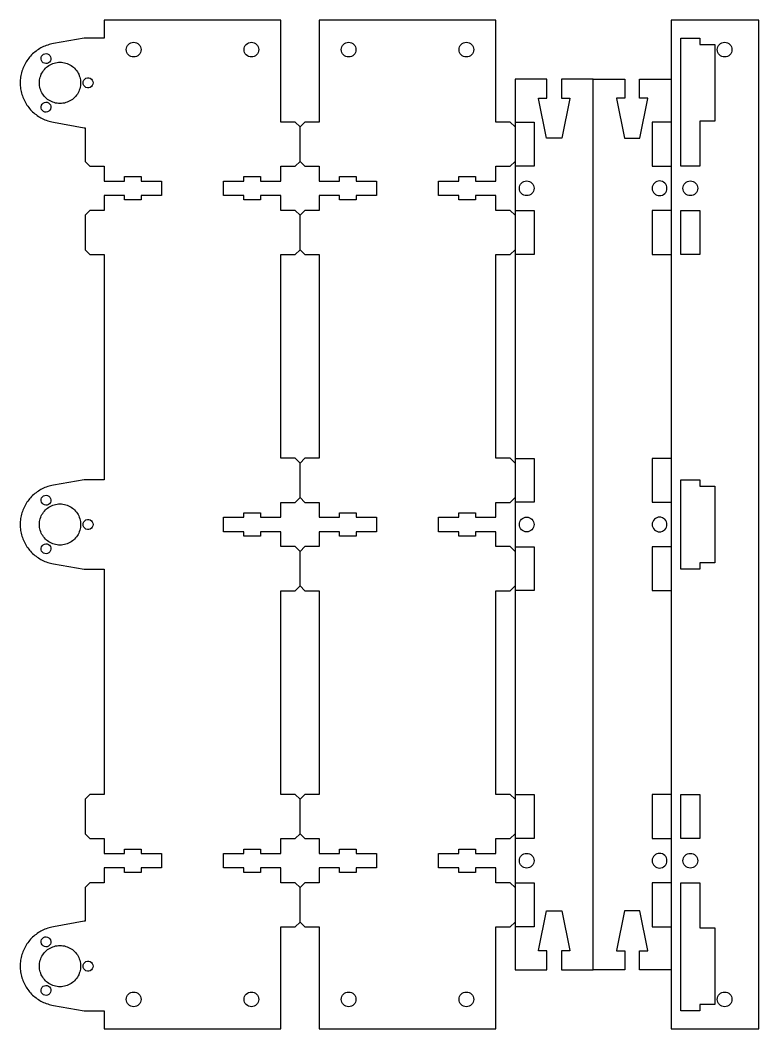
# Model space of a CAD drawing. Extents: x -132 to 423, y -184 to 159.
# Drawn here: x -131.7 to 119.1, y -184.1 to 158.5 of the extents above; entities that cross this region are included whole.
import ezdxf

# ---------------------------------------------------------------- set-up
doc = ezdxf.new("R2010")
doc.units = 0
doc.layers.get('0').update_dxf_attribs({"linetype": 'CONTINUOUS'})

msp = doc.modelspace()

# ---------------------------------------------------------------- linework, layer by layer
at = {"color": 7}
for points in [[(-43.148134, -149.464414), (-38.273135, -149.464414), (-36.648133, -147.839407), (-36.648133, -136.089423), (-38.273135, -134.464416), (-43.148134, -134.464416), (-43.148134, -129.414416), (-50.048133, -129.414416), (-50.048133, -130.914399), (-55.748134, -130.914399), (-55.748134, -129.414416), (-62.648134, -129.414416), (-62.648134, -124.514418), (-55.748134, -124.514418), (-55.748134, -123.014406), (-50.048133, -123.014406), (-50.048133, -124.514418), (-43.148134, -124.514418), (-43.148134, -119.464418), (-38.273135, -119.464418), (-36.648133, -117.83941), (-36.648133, -106.089399), (-38.273135, -104.46442), (-43.148134, -104.46442), (-43.148134, -35.264406), (-38.273135, -35.264406), (-36.648133, -33.639398), (-36.648133, -21.889415), (-38.273135, -20.264407), (-43.148134, -20.264407), (-43.148134, -15.214408), (-50.048133, -15.214408), (-50.048133, -16.714419), (-55.748134, -16.714419), (-55.748134, -15.214408), (-62.648134, -15.214408), (-62.648134, -10.314409), (-55.748134, -10.314409), (-55.748134, -8.814398), (-50.048133, -8.814398), (-50.048133, -10.314409), (-43.148134, -10.314409), (-43.148134, -5.264409), (-38.273135, -5.264409), (-36.648133, -3.639402), (-36.648133, 8.11059), (-38.273135, 9.735592), (-43.148134, 9.735592), (-43.148134, 78.935589), (-38.273135, 78.935589), (-36.648133, 80.560591), (-36.648133, 92.310591), (-38.273135, 93.93559), (-43.148134, 93.93559), (-43.148134, 98.98559), (-50.048133, 98.98559), (-50.048133, 97.48559), (-55.748134, 97.48559), (-55.748134, 98.98559), (-62.648134, 98.98559), (-62.648134, 103.885591), (-55.748134, 103.885591), (-55.748134, 105.385591), (-50.048133, 105.385591), (-50.048133, 103.885591), (-43.148134, 103.885591), (-43.148134, 108.935591), (-38.273135, 108.935591), (-36.648133, 110.56059), (-36.648133, 122.31059), (-38.273135, 123.935589), (-43.148134, 123.935589), (-43.148134, 158.535591), (-103.148133, 158.535591), (-103.148133, 152.451591), (-109.973133, 152.451591), (-120.387234, 150.573591), (-120.878634, 150.482591), (-121.366232, 150.372589), (-121.849433, 150.24459), (-122.327535, 150.098591), (-122.800034, 149.935591), (-123.266132, 149.75459), (-123.725234, 149.557591), (-124.176734, 149.342591), (-124.620034, 149.111589), (-125.054433, 148.864591), (-125.479435, 148.601591), (-125.894332, 148.322589), (-126.298734, 148.02859), (-126.692033, 147.72059), (-127.073635, 147.397592), (-127.443032, 147.06059), (-127.799733, 146.71059), (-128.143234, 146.34759), (-128.473132, 145.971591), (-128.788835, 145.584591), (-129.090132, 145.185591), (-129.376334, 144.775589), (-129.647335, 144.355592), (-129.902534, 143.92559), (-130.141734, 143.48659), (-130.364535, 143.03959), (-130.570633, 142.583592), (-130.759832, 142.121591), (-130.931734, 141.65159), (-131.086233, 141.17659), (-131.223032, 140.69559), (-131.341932, 140.210591), (-131.442833, 139.720591), (-131.525634, 139.227592), (-131.590034, 138.732591), (-131.636234, 138.23459), (-131.663948, 137.73559), (-131.673134, 137.235591), (-131.663934, 136.735592), (-131.63622, 136.236589), (-131.590034, 135.738591), (-131.525634, 135.24359), (-131.442833, 134.75059), (-131.341932, 134.26059), (-131.223032, 133.775592), (-131.086233, 133.294589), (-130.931734, 132.819589), (-130.759832, 132.34959), (-130.570633, 131.88759), (-130.364535, 131.431589), (-130.141734, 130.984592), (-129.902534, 130.545589), (-129.647335, 130.11559), (-129.376334, 129.69559), (-129.090132, 129.285591), (-128.788835, 128.886591), (-128.473132, 128.499591), (-128.143234, 128.123589), (-127.799733, 127.760589), (-127.443032, 127.410591), (-127.073635, 127.07359), (-126.692033, 126.750589), (-126.298734, 126.442592), (-125.894332, 126.14859), (-125.479435, 125.86959), (-125.054433, 125.60659), (-124.620034, 125.359589), (-124.176734, 125.128591), (-123.725234, 124.913591), (-123.266132, 124.716591), (-122.800034, 124.535591), (-122.327535, 124.372591), (-121.849433, 124.226591), (-121.366232, 124.09859), (-120.878634, 123.988591), (-120.387234, 123.897591), (-109.973133, 122.019591), (-109.648134, 122.019591), (-109.648134, 110.56059), (-108.023132, 108.935591), (-103.148133, 108.935591), (-103.148133, 103.885591), (-96.248134, 103.885591), (-96.248134, 105.385591), (-90.548133, 105.385591), (-90.548133, 103.885591), (-83.648133, 103.885591), (-83.648133, 98.98559), (-90.548133, 98.98559), (-90.548133, 97.48559), (-96.248134, 97.48559), (-96.248134, 98.98559), (-103.148133, 98.98559), (-103.148133, 93.93559), (-108.023132, 93.93559), (-109.648134, 92.310591), (-109.648134, 80.560591), (-108.023132, 78.935589), (-103.148133, 78.935589), (-103.148133, 2.451191), (-109.973133, 2.451191), (-120.387234, 0.573978), (-120.878634, 0.482087), (-121.366232, 0.37219), (-121.849433, 0.244286), (-122.327535, 0.098603), (-122.800034, -0.064606), (-123.266132, -0.2452), (-123.725234, -0.442812), (-124.176734, -0.657301), (-124.620034, -0.888412), (-125.054433, -1.135611), (-125.479435, -1.398811), (-125.894332, -1.677421), (-126.298734, -1.971214), (-126.692033, -2.279796), (-127.073635, -2.602602), (-127.443032, -2.939406), (-127.799733, -3.289559), (-128.143234, -3.652694), (-128.473132, -4.028219), (-128.788835, -4.415739), (-129.090132, -4.814632), (-129.376334, -5.224362), (-129.647335, -5.644421), (-129.902534, -6.074189), (-130.141734, -6.513101), (-130.364535, -6.960565), (-130.570633, -7.415958), (-130.759832, -7.878634), (-130.931734, -8.347969), (-131.086233, -8.823372), (-131.223032, -9.304138), (-131.341932, -9.789645), (-131.442833, -10.279216), (-131.525634, -10.772173), (-131.590034, -11.26784), (-131.636234, -11.765567), (-131.663948, -12.264649), (-131.673134, -12.764408), (-131.663934, -13.264167), (-131.63622, -13.763249), (-131.590034, -14.260976), (-131.525634, -14.756671), (-131.442833, -15.249601), (-131.341932, -15.739172), (-131.223032, -16.224678), (-131.086233, -16.705444), (-130.931734, -17.180847), (-130.759832, -17.650211), (-130.570633, -18.112858), (-130.364535, -18.568252), (-130.141734, -19.015715), (-129.902534, -19.454627), (-129.647335, -19.884395), (-129.376334, -20.304455), (-129.090132, -20.714185), (-128.788835, -21.113078), (-128.473132, -21.500597), (-128.143234, -21.876122), (-127.799733, -22.239257), (-127.443032, -22.58941), (-127.073635, -22.926214), (-126.692033, -23.24902), (-126.298734, -23.557602), (-125.894332, -23.851424), (-125.479435, -24.130005), (-125.054433, -24.393206), (-124.620034, -24.640404), (-124.176734, -24.871516), (-123.725234, -25.086005), (-123.266132, -25.283617), (-122.800034, -25.464211), (-122.327535, -25.62742), (-121.849433, -25.773103), (-121.366232, -25.901006), (-120.878634, -26.010903), (-120.387234, -26.102823), (-109.973133, -27.979996), (-103.148133, -27.979996), (-103.148133, -104.46442), (-108.023132, -104.46442), (-109.648134, -106.089399), (-109.648134, -117.83941), (-108.023132, -119.464418), (-103.148133, -119.464418), (-103.148133, -124.514418), (-96.248134, -124.514418), (-96.248134, -123.014406), (-90.548133, -123.014406), (-90.548133, -124.514418), (-83.648133, -124.514418), (-83.648133, -129.414416), (-90.548133, -129.414416), (-90.548133, -130.914399), (-96.248134, -130.914399), (-96.248134, -129.414416), (-103.148133, -129.414416), (-103.148133, -134.464416), (-108.023132, -134.464416), (-109.648134, -136.089423), (-109.648134, -147.548408), (-109.973133, -147.548408), (-120.387234, -149.426399), (-120.878634, -149.517416), (-121.366232, -149.627398), (-121.849433, -149.755414), (-122.327535, -149.901407), (-122.800034, -150.064419), (-123.266132, -150.245408), (-123.725234, -150.442399), (-124.176734, -150.657396), (-124.620034, -150.888423), (-125.054433, -151.135424), (-125.479435, -151.398398), (-125.894332, -151.677403), (-126.298734, -151.971422), (-126.692033, -152.279412), (-127.073635, -152.602415), (-127.443032, -152.939416), (-127.799733, -153.2894), (-128.143234, -153.652423), (-128.473132, -154.028399), (-128.788835, -154.41541), (-129.090132, -154.814416), (-129.376334, -155.2244), (-129.647335, -155.644404), (-129.902534, -156.074397), (-130.141734, -156.513422), (-130.364535, -156.960406), (-130.570633, -157.41642), (-130.759832, -157.878418), (-130.931734, -158.348403), (-131.086233, -158.823411), (-131.223032, -159.304402), (-131.341932, -159.789401), (-131.442833, -160.279424), (-131.525634, -160.77241), (-131.590034, -161.267399), (-131.636234, -161.765408), (-131.663948, -162.264406), (-131.673134, -162.764419), (-131.663934, -163.264404), (-131.63622, -163.763401), (-131.590034, -164.26141), (-131.525634, -164.7564), (-131.442833, -165.249414), (-131.341932, -165.739408), (-131.223032, -166.224407), (-131.086233, -166.705398), (-130.931734, -167.180406), (-130.759832, -167.650419), (-130.570633, -168.112417), (-130.364535, -168.568403), (-130.141734, -169.015415), (-129.902534, -169.454412), (-129.647335, -169.884406), (-129.376334, -170.304409), (-129.090132, -170.714421), (-128.788835, -171.113399), (-128.473132, -171.50041), (-128.143234, -171.876415), (-127.799733, -172.239409), (-127.443032, -172.589421), (-127.073635, -172.926422), (-126.692033, -173.249398), (-126.298734, -173.557415), (-125.894332, -173.851406), (-125.479435, -174.130411), (-125.054433, -174.393414), (-124.620034, -174.640414), (-124.176734, -174.871413), (-123.725234, -175.08641), (-123.266132, -175.283401), (-122.800034, -175.464419), (-122.327535, -175.627402), (-121.849433, -175.773424), (-121.366232, -175.901412), (-120.878634, -176.011422), (-120.387234, -176.10241), (-109.973133, -177.980402), (-103.148133, -177.980402), (-103.148133, -184.064407), (-43.148134, -184.064407), (-43.148134, -149.464414)], [(36.345228, 122.310585), (34.720226, 123.935584), (29.845227, 123.935584), (29.845227, 158.535585), (-30.154772, 158.535585), (-30.154772, 123.935584), (-35.029772, 123.935584), (-36.654774, 122.310585)], [(119.134422, 158.535591), (89.384421, 158.535591), (89.384421, -184.064407), (119.134422, -184.064407), (119.134422, 158.535591)], [(-90.838433, 147.578589), (-91.069433, 147.146592), (-91.380333, 146.76759), (-91.759234, 146.45659), (-92.191434, 146.225591), (-92.660434, 146.083591), (-93.148134, 146.03559), (-93.635834, 146.083591), (-94.104834, 146.225591), (-94.537034, 146.45659), (-94.915934, 146.76759), (-95.226834, 147.146592), (-95.457834, 147.578589), (-95.600134, 148.047589), (-95.648133, 148.535591), (-95.600134, 149.02359), (-95.457834, 149.492589), (-95.226834, 149.92459), (-94.915934, 150.303592), (-94.537034, 150.614589), (-94.104834, 150.845591), (-93.635834, 150.987591), (-93.148134, 151.035592), (-92.660434, 150.987591), (-92.191434, 150.845591), (-91.759234, 150.614589), (-91.380333, 150.303592), (-91.069433, 149.92459), (-90.838433, 149.492589), (-90.696134, 149.02359), (-90.648134, 148.535591), (-90.696134, 148.047589), (-90.838433, 147.578589)], [(-55.457834, 149.492589), (-55.226834, 149.92459), (-54.915934, 150.303592), (-54.537033, 150.614589), (-54.104834, 150.845591), (-53.635834, 150.987591), (-53.148133, 151.035592), (-52.660433, 150.987591), (-52.191433, 150.845591), (-51.759234, 150.614589), (-51.380334, 150.303592), (-51.069434, 149.92459), (-50.838434, 149.492589), (-50.696133, 149.02359), (-50.648134, 148.535591), (-50.696133, 148.047589), (-50.838434, 147.578589), (-51.069434, 147.146592), (-51.380334, 146.76759), (-51.759234, 146.45659), (-52.191433, 146.225591), (-52.660433, 146.083591), (-53.148133, 146.03559), (-53.635834, 146.083591), (-54.104834, 146.225591), (-54.537033, 146.45659), (-54.915934, 146.76759), (-55.226834, 147.146592), (-55.457834, 147.578589), (-55.600133, 148.047589), (-55.648134, 148.535591), (-55.600133, 149.02359), (-55.457834, 149.492589)], [(-18.076073, 147.146586), (-18.386973, 146.767584), (-18.765873, 146.456584), (-19.198073, 146.225585), (-19.667073, 146.083585), (-20.154773, 146.035585), (-20.642473, 146.083585), (-21.111473, 146.225585), (-21.543673, 146.456584), (-21.922573, 146.767584), (-22.233473, 147.146586), (-22.464473, 147.578584), (-22.606773, 148.047583), (-22.654773, 148.535585), (-22.606773, 149.023584), (-22.464473, 149.492584), (-22.233473, 149.924584), (-21.922573, 150.303586), (-21.543673, 150.614584), (-21.111473, 150.845585), (-20.642473, 150.987586), (-20.154773, 151.035586), (-19.667073, 150.987586), (-19.198073, 150.845585), (-18.765873, 150.614584), (-18.386973, 150.303586), (-18.076073, 149.924584), (-17.845073, 149.492584), (-17.702773, 149.023584), (-17.654773, 148.535585), (-17.702773, 148.047583), (-17.845073, 147.578584), (-18.076073, 147.146586)], [(17.393227, 149.023584), (17.535527, 149.492584), (17.766527, 149.924584), (18.077427, 150.303586), (18.456327, 150.614584), (18.888528, 150.845585), (19.357527, 150.987586), (19.845227, 151.035586), (20.332927, 150.987586), (20.801927, 150.845585), (21.234127, 150.614584), (21.613028, 150.303586), (21.923926, 149.924584), (22.154925, 149.492584), (22.297227, 149.023584), (22.345228, 148.535585), (22.297227, 148.047583), (22.154925, 147.578584), (21.923926, 147.146586), (21.613028, 146.767584), (21.234127, 146.456584), (20.801927, 146.225585), (20.332927, 146.083585), (19.845227, 146.035585), (19.357527, 146.083585), (18.888528, 146.225585), (18.456327, 146.456584), (18.077427, 146.767584), (17.766527, 147.146586), (17.535527, 147.578584), (17.393227, 148.047583), (17.345227, 148.535585), (17.393227, 149.023584)], [(92.684421, 108.98559), (92.684421, 122.019591), (92.634421, 122.019591), (92.634421, 152.451591), (99.134421, 152.451591), (99.134421, 150.23559), (104.184411, 150.23559), (104.184411, 124.235591), (99.134421, 124.235591), (99.134421, 122.019591), (99.084422, 122.019591), (99.084422, 108.98559), (92.684421, 108.98559)], [(107.021721, 146.083591), (106.552721, 146.225591), (106.120522, 146.45659), (105.741641, 146.76759), (105.430752, 147.146592), (105.199711, 147.578589), (105.057451, 148.047589), (105.009421, 148.535591), (105.057451, 149.02359), (105.199711, 149.492589), (105.430752, 149.92459), (105.741641, 150.303592), (106.120522, 150.614589), (106.552721, 150.845591), (107.021721, 150.987591), (107.509421, 151.035592), (107.997122, 150.987591), (108.466122, 150.845591), (108.898321, 150.614589), (109.277221, 150.303592), (109.588121, 149.92459), (109.819121, 149.492589), (109.961421, 149.02359), (110.009422, 148.535591), (109.961421, 148.047589), (109.819121, 147.578589), (109.588121, 147.146592), (109.277221, 146.76759), (108.898321, 146.45659), (108.466122, 146.225591), (107.997122, 146.083591), (107.509421, 146.03559), (107.021721, 146.083591)], [(-118.647535, 130.253591), (-119.144333, 130.306589), (-119.636035, 130.395591), (-120.120232, 130.519591), (-120.594334, 130.676591), (-121.056033, 130.86859), (-121.502833, 131.091591), (-121.932632, 131.34659), (-122.343034, 131.631589), (-122.732134, 131.945589), (-123.097835, 132.285591), (-123.438333, 132.651591), (-123.751933, 133.040589), (-124.036935, 133.451589), (-124.291934, 133.88059), (-124.515533, 134.32759), (-124.706733, 134.789591), (-124.864535, 135.263591), (-124.988134, 135.747591), (-125.076833, 136.239589), (-125.130334, 136.736591), (-125.148142, 137.235591), (-125.130326, 137.734591), (-125.076833, 138.23159), (-124.988134, 138.723591), (-124.864535, 139.20759), (-124.706733, 139.681591), (-124.515533, 140.143592), (-124.291934, 140.590589), (-124.036935, 141.01959), (-123.751933, 141.43059), (-123.438333, 141.819591), (-123.097835, 142.185591), (-122.732134, 142.52559), (-122.343034, 142.83959), (-121.932632, 143.124589), (-121.502833, 143.379591), (-121.056033, 143.602589), (-120.594334, 143.794591), (-120.120232, 143.951591), (-119.636035, 144.075591), (-119.144333, 144.16459), (-118.647535, 144.217591), (-118.148134, 144.235597), (-117.648733, 144.217585), (-117.151935, 144.16459), (-116.660134, 144.075591), (-116.176033, 143.951591), (-115.701834, 143.794591), (-115.240235, 143.602589), (-114.793333, 143.379591), (-114.363633, 143.124589), (-113.953234, 142.83959), (-113.564134, 142.52559), (-113.198334, 142.185591), (-112.857833, 141.819591), (-112.544332, 141.43059), (-112.259333, 141.01959), (-112.004334, 140.590589), (-111.780732, 140.143592), (-111.589433, 139.681591), (-111.431634, 139.20759), (-111.308134, 138.723591), (-111.219333, 138.23159), (-111.165934, 137.734591), (-111.148125, 137.235591), (-111.165942, 136.736591), (-111.219333, 136.239589), (-111.308134, 135.747591), (-111.431634, 135.263591), (-111.589433, 134.789591), (-111.780732, 134.32759), (-112.004334, 133.88059), (-112.259333, 133.451589), (-112.544332, 133.040589), (-112.857833, 132.651591), (-113.198334, 132.285591), (-113.564134, 131.945589), (-113.953234, 131.631589), (-114.363633, 131.34659), (-114.793333, 131.091591), (-115.240235, 130.86859), (-115.701834, 130.676591), (-116.176033, 130.519591), (-116.660134, 130.395591), (-117.151935, 130.306589), (-117.648733, 130.253591), (-118.148134, 130.235585), (-118.647535, 130.253597)], [(-123.466634, 143.877589), (-123.896732, 144.099591), (-124.246934, 144.43359), (-124.488835, 144.852591), (-124.602934, 145.32259), (-124.579933, 145.806589), (-124.421635, 146.263592), (-124.140934, 146.657591), (-123.760634, 146.956591), (-123.311435, 147.13659), (-122.829732, 147.182589), (-122.354634, 147.090591), (-121.924532, 146.869591), (-121.574334, 146.535589), (-121.332433, 146.116591), (-121.218333, 145.64559), (-121.241335, 145.162589), (-121.399633, 144.70559), (-121.680334, 144.311591), (-122.060634, 144.01259), (-122.509833, 143.832592), (-122.991533, 143.78659), (-123.466634, 143.877589)], [(-108.865032, 135.55259), (-109.329333, 135.689592), (-109.736433, 135.950591), (-110.053233, 136.316591), (-110.254234, 136.756589), (-110.323133, 137.235591), (-110.254234, 137.71459), (-110.053233, 138.154591), (-109.736433, 138.520591), (-109.329333, 138.78159), (-108.865032, 138.918589), (-108.381233, 138.918589), (-107.916932, 138.78159), (-107.509832, 138.520591), (-107.193035, 138.154591), (-106.992033, 137.71459), (-106.923134, 137.235591), (-106.992033, 136.756589), (-107.193035, 136.316591), (-107.509832, 135.950591), (-107.916932, 135.689592), (-108.381233, 135.55259), (-108.865032, 135.55259)], [(47.183032, -157.614391), (44.333041, -157.614391), (44.333041, -157.5144), (47.033033, -144.014412), (52.233043, -144.014412), (54.933043, -157.5144), (54.933043, -157.614391), (52.083041, -157.614391), (52.083041, -164.06441), (62.883042, -164.06441), (62.883042, 138.535594), (52.083041, 138.535594), (52.083041, 132.085594), (54.933043, 132.085594), (54.933043, 131.985594), (52.233043, 118.485593), (47.033033, 118.485593), (44.333041, 131.985594), (44.333041, 132.085594), (47.183032, 132.085594), (47.183032, 138.535594), (36.383042, 138.535594), (36.383042, -164.06441), (47.183032, -164.06441), (47.183032, -157.614391)], [(62.877517, 138.535582), (73.677518, 138.535582), (73.677518, 132.085583), (70.827516, 132.085583), (70.827516, 131.985583), (73.527516, 118.485582), (78.727526, 118.485582), (81.427518, 131.985583), (81.427518, 132.085583), (78.577527, 132.085583), (78.577527, 138.535582), (89.377517, 138.535582)], [(-123.311435, 127.334589), (-123.760634, 127.51459), (-124.140934, 127.813591), (-124.421635, 128.20759), (-124.579933, 128.664589), (-124.602934, 129.148589), (-124.488835, 129.618591), (-124.246934, 130.037589), (-123.896732, 130.371591), (-123.466634, 130.59359), (-122.991533, 130.684589), (-122.509833, 130.63859), (-122.060634, 130.458591), (-121.680334, 130.159591), (-121.399633, 129.765589), (-121.241335, 129.30859), (-121.218333, 128.825592), (-121.332433, 128.354591), (-121.574334, 127.93559), (-121.924532, 127.601591), (-122.354634, 127.380591), (-122.829732, 127.28859), (-123.311435, 127.334589)], [(36.433043, 123.885594), (42.833042, 123.885594), (42.833042, 108.985592), (36.433043, 108.985592)], [(89.327516, 123.885582), (82.927517, 123.885582), (82.927517, 108.985581), (89.327516, 108.985581)], [(-36.654774, 110.560584), (-35.029772, 108.935585), (-30.154772, 108.935585), (-30.154772, 103.885586), (-23.254773, 103.885586), (-23.254773, 105.385585), (-17.554773, 105.385585), (-17.554773, 103.885586), (-10.654773, 103.885586), (-10.654773, 98.985584), (-17.554773, 98.985584), (-17.554773, 97.485584)], [(36.345228, 92.310585), (34.720226, 93.935584), (29.845227, 93.935584), (29.845227, 98.985584), (22.945227, 98.985584), (22.945227, 97.485584), (17.245227, 97.485584), (17.245227, 98.985584), (10.345227, 98.985584), (10.345227, 103.885586), (17.245227, 103.885586), (17.245227, 105.385585), (22.945227, 105.385585), (22.945227, 103.885586), (29.845227, 103.885586), (29.845227, 108.935585), (34.720226, 108.935585), (36.345228, 110.560584)], [(39.845307, 98.983594), (39.376344, 99.125595), (38.944124, 99.356593), (38.565283, 99.667594), (38.254381, 100.046593), (38.023343, 100.478593), (37.881092, 100.947593), (37.833052, 101.435592), (37.881092, 101.923594), (38.023343, 102.392593), (38.254381, 102.824594), (38.565283, 103.203593), (38.944124, 103.514593), (39.376344, 103.745592), (39.845307, 103.887592), (40.333038, 103.935593), (40.820752, 103.887592), (41.289752, 103.745592), (41.721953, 103.514593), (42.100802, 103.203593), (42.411712, 102.824594), (42.642734, 102.392593), (42.785002, 101.923594), (42.833042, 101.435592), (42.785002, 100.947593), (42.642734, 100.478593), (42.411712, 100.046593), (42.100802, 99.667594), (41.721953, 99.356593), (41.289752, 99.125595), (40.820752, 98.983594), (40.333038, 98.935594), (39.845307, 98.983594)], [(85.915252, 98.983591), (86.384215, 99.125577), (86.816435, 99.356576), (87.195276, 99.667585), (87.506178, 100.046581), (87.737216, 100.478579), (87.879468, 100.947576), (87.927507, 101.435594), (87.879468, 101.923585), (87.737216, 102.392582), (87.506178, 102.824579), (87.195276, 103.203576), (86.816435, 103.514584), (86.384215, 103.745583), (85.915252, 103.887569), (85.427521, 103.935575), (84.939807, 103.887569), (84.470807, 103.745583), (84.038607, 103.514584), (83.659757, 103.203576), (83.348847, 102.824579), (83.117825, 102.392582), (82.975557, 101.923585), (82.927517, 101.435594), (82.975557, 100.947576), (83.117825, 100.478579), (83.348847, 100.046581), (83.659757, 99.667585), (84.038607, 99.356576), (84.470807, 99.125577), (84.939807, 98.983591), (85.427521, 98.935585), (85.915252, 98.983591)], [(95.396704, 98.983592), (94.927725, 99.125592), (94.495501, 99.356591), (94.116661, 99.667591), (93.805761, 100.04659), (93.574731, 100.47859), (93.432471, 100.94759), (93.384441, 101.435589), (93.432471, 101.923591), (93.574731, 102.392591), (93.805761, 102.824591), (94.116661, 103.20359), (94.495501, 103.51459), (94.927725, 103.745589), (95.396704, 103.887589), (95.884421, 103.93559), (96.372138, 103.887589), (96.841118, 103.745589), (97.273341, 103.51459), (97.652182, 103.20359), (97.963082, 102.824591), (98.194111, 102.392591), (98.336371, 101.923591), (98.384401, 101.435589), (98.336371, 100.94759), (98.194111, 100.47859), (97.963082, 100.04659), (97.652182, 99.667591), (97.273341, 99.356591), (96.841118, 99.125592), (96.372138, 98.983592), (95.884421, 98.935591), (95.396704, 98.983592)], [(-17.554773, 97.485584), (-23.254773, 97.485584), (-23.254773, 98.985584), (-30.154772, 98.985584), (-30.154772, 93.935584), (-35.029772, 93.935584), (-36.654774, 92.310585)], [(36.433043, 93.885594), (42.833042, 93.885594), (42.833042, 78.985593), (36.433043, 78.985593)], [(89.327516, 93.885586), (82.927517, 93.885586), (82.927517, 78.985579), (89.327516, 78.985579)], [(92.684421, 78.98559), (92.684421, 93.885592), (99.084422, 93.885592), (99.084422, 78.98559), (92.684421, 78.98559)], [(-36.654774, 80.560585), (-35.029772, 78.935583), (-30.154772, 78.935583), (-30.154772, 9.735595), (-35.029772, 9.735595), (-36.654774, 8.110587)], [(36.345228, 8.110587), (34.720226, 9.735595), (29.845227, 9.735595), (29.845227, 78.935583), (34.720226, 78.935583), (36.345228, 80.560585)], [(36.433043, 9.685588), (42.833042, 9.685588), (42.833042, -5.214419), (36.433043, -5.214419)], [(89.327516, 9.685562), (82.927517, 9.685562), (82.927517, -5.214445), (89.327516, -5.214445)], [(92.634421, -27.979996), (92.634421, 2.451191), (99.134421, 2.451191), (99.134421, 0.235594), (104.184411, 0.235594), (104.184411, -25.76441), (99.134421, -25.76441), (99.134421, -27.979996), (92.634421, -27.979996)], [(-123.466634, -6.122026), (-123.896732, -5.900312), (-124.246934, -5.566387), (-124.488835, -5.147343), (-124.602934, -4.677105), (-124.579933, -4.193799), (-124.421635, -3.736543), (-124.140934, -3.342391), (-123.760634, -3.043292), (-123.311435, -2.863432), (-122.829732, -2.817458), (-122.354634, -2.909011), (-121.924532, -3.130753), (-121.574334, -3.46465), (-121.332433, -3.883693), (-121.218333, -4.353932), (-121.241335, -4.837266), (-121.399633, -5.294522), (-121.680334, -5.688674), (-122.060634, -5.987773), (-122.509833, -6.167605), (-122.991533, -6.213607), (-123.466634, -6.122026)], [(-118.647535, -19.746558), (-119.144333, -19.693161), (-119.636035, -19.604431), (-120.120232, -19.480874), (-120.594334, -19.323055), (-121.056033, -19.131821), (-121.502833, -18.90816), (-121.932632, -18.653172), (-122.343034, -18.368184), (-122.732134, -18.054664), (-123.097835, -17.714163), (-123.438333, -17.348431), (-123.751933, -16.959331), (-124.036935, -16.548895), (-124.291934, -16.119156), (-124.515533, -15.672313), (-124.706733, -15.210654), (-124.864535, -14.736521), (-124.988134, -14.252368), (-125.076833, -13.760624), (-125.130334, -13.263772), (-125.148142, -12.764408), (-125.130326, -12.265044), (-125.076833, -11.76822), (-124.988134, -11.276448), (-124.864535, -10.792296), (-124.706733, -10.318162), (-124.515533, -9.856503), (-124.291934, -9.409661), (-124.036935, -8.979921), (-123.751933, -8.569485), (-123.438333, -8.180414), (-123.097835, -7.814682), (-122.732134, -7.474181), (-122.343034, -7.160632), (-121.932632, -6.875644), (-121.502833, -6.620656), (-121.056033, -6.396995), (-120.594334, -6.205761), (-120.120232, -6.047971), (-119.636035, -5.924386), (-119.144333, -5.835683), (-118.647535, -5.782259), (-118.148134, -5.764479), (-117.648733, -5.782202), (-117.151935, -5.835683), (-116.660134, -5.924386), (-116.176033, -6.047971), (-115.701834, -6.205761), (-115.240235, -6.396995), (-114.793333, -6.620656), (-114.363633, -6.875644), (-113.953234, -7.160632), (-113.564134, -7.474181), (-113.198334, -7.814682), (-112.857833, -8.180414), (-112.544332, -8.569485), (-112.259333, -8.979921), (-112.004334, -9.409661), (-111.780732, -9.856503), (-111.589433, -10.318162), (-111.431634, -10.792296), (-111.308134, -11.276448), (-111.219333, -11.76822), (-111.165934, -12.265044), (-111.148125, -12.764408), (-111.165942, -13.263772), (-111.219333, -13.760624), (-111.308134, -14.252368), (-111.431634, -14.736521), (-111.589433, -15.210654), (-111.780732, -15.672313), (-112.004334, -16.119156), (-112.259333, -16.548895), (-112.544332, -16.959331), (-112.857833, -17.348431), (-113.198334, -17.714163), (-113.564134, -18.054664), (-113.953234, -18.368184), (-114.363633, -18.653172), (-114.793333, -18.90816), (-115.240235, -19.131821), (-115.701834, -19.323055), (-116.176033, -19.480874), (-116.660134, -19.604431), (-117.151935, -19.693161), (-117.648733, -19.746558), (-118.148134, -19.764338), (-118.647535, -19.746642)], [(-36.654774, -3.639396), (-35.029772, -5.264404), (-30.154772, -5.264404), (-30.154772, -10.314403), (-23.254773, -10.314403), (-23.254773, -8.814392), (-17.554773, -8.814392), (-17.554773, -10.314403), (-10.654773, -10.314403), (-10.654773, -15.214402), (-17.554773, -15.214402), (-17.554773, -16.714413), (-23.254773, -16.714413), (-23.254773, -15.214402), (-30.154772, -15.214402), (-30.154772, -20.264402), (-35.029772, -20.264402), (-36.654774, -21.889409)], [(36.345228, -21.889409), (34.720226, -20.264402), (29.845227, -20.264402), (29.845227, -15.214402), (22.945227, -15.214402), (22.945227, -16.714413), (17.245227, -16.714413), (17.245227, -15.214402), (10.345227, -15.214402), (10.345227, -10.314403), (17.245227, -10.314403), (17.245227, -8.814392), (22.945227, -8.814392), (22.945227, -10.314403), (29.845227, -10.314403), (29.845227, -5.264404), (34.720226, -5.264404), (36.345228, -3.639396)], [(39.845307, -15.216346), (39.376344, -15.074078), (38.944124, -14.843051), (38.565283, -14.532155), (38.254381, -14.153328), (38.023343, -13.721105), (37.881092, -13.252108), (37.833052, -12.7644), (37.881092, -12.276692), (38.023343, -11.807695), (38.254381, -11.375471), (38.565283, -10.996644), (38.944124, -10.685748), (39.376344, -10.454721), (39.845307, -10.312453), (40.333038, -10.264391), (40.820752, -10.312453), (41.289752, -10.454721), (41.721953, -10.685748), (42.100802, -10.996644), (42.411712, -11.375471), (42.642734, -11.807695), (42.785002, -12.276692), (42.833042, -12.7644), (42.785002, -13.252108), (42.642734, -13.721105), (42.411712, -14.153328), (42.100802, -14.532155), (41.721953, -14.843051), (41.289752, -15.074078), (40.820752, -15.216346), (40.333038, -15.264409), (39.845307, -15.216346)], [(85.915252, -15.216372), (86.384215, -15.074104), (86.816435, -14.843077), (87.195276, -14.532181), (87.506178, -14.153354), (87.737216, -13.721131), (87.879468, -13.252134), (87.927507, -12.764425), (87.879468, -12.276717), (87.737216, -11.80772), (87.506178, -11.375497), (87.195276, -10.99667), (86.816435, -10.685774), (86.384215, -10.454747), (85.915252, -10.312479), (85.427521, -10.264416), (84.939807, -10.312479), (84.470807, -10.454747), (84.038607, -10.685774), (83.659757, -10.99667), (83.348847, -11.375497), (83.117825, -11.80772), (82.975557, -12.276717), (82.927517, -12.764425), (82.975557, -13.252134), (83.117825, -13.721131), (83.348847, -14.153354), (83.659757, -14.532181), (84.038607, -14.843077), (84.470807, -15.074104), (84.939807, -15.216372), (85.427521, -15.264435), (85.915252, -15.216372)], [(-108.865032, -14.447102), (-109.329333, -14.310788), (-109.736433, -14.049168), (-110.053233, -13.683493), (-110.254234, -13.243339), (-110.323133, -12.764408), (-110.254234, -12.285477), (-110.053233, -11.845323), (-109.736433, -11.479648), (-109.329333, -11.218028), (-108.865032, -11.081715), (-108.381233, -11.081715), (-107.916932, -11.218028), (-107.509832, -11.479648), (-107.193035, -11.845323), (-106.992033, -12.285477), (-106.923134, -12.764408), (-106.992033, -13.243339), (-107.193035, -13.683493), (-107.509832, -14.049168), (-107.916932, -14.310788), (-108.381233, -14.447102), (-108.865032, -14.447102)], [(-123.311435, -22.665385), (-123.760634, -22.485553), (-124.140934, -22.186425), (-124.421635, -21.792274), (-124.579933, -21.335017), (-124.602934, -20.851712), (-124.488835, -20.381473), (-124.246934, -19.96243), (-123.896732, -19.628532), (-123.466634, -19.40679), (-122.991533, -19.315209), (-122.509833, -19.361212), (-122.060634, -19.541044), (-121.680334, -19.840143), (-121.399633, -20.234294), (-121.241335, -20.691551), (-121.218333, -21.174884), (-121.332433, -21.645123), (-121.574334, -22.064167), (-121.924532, -22.398092), (-122.354634, -22.619806), (-122.829732, -22.711359), (-123.311435, -22.665385)], [(36.433043, -20.31438), (42.833042, -20.31438), (42.833042, -35.214387), (36.433043, -35.214387)], [(89.327516, -20.314406), (82.927517, -20.314406), (82.927517, -35.214413), (89.327516, -35.214413)], [(-36.654774, -33.639393), (-35.029772, -35.2644), (-30.154772, -35.2644), (-30.154772, -104.464414), (-35.029772, -104.464414), (-36.654774, -106.089393)], [(36.345228, -106.089393), (34.720226, -104.464414), (29.845227, -104.464414), (29.845227, -35.2644), (34.720226, -35.2644), (36.345228, -33.639393)], [(36.433043, -104.514393), (42.833042, -104.514393), (42.833042, -119.4144), (36.433043, -119.4144)], [(89.327516, -104.514418), (82.927517, -104.514418), (82.927517, -119.414425), (89.327516, -119.414425)], [(92.684421, -119.414408), (92.684421, -104.514401), (99.084422, -104.514401), (99.084422, -119.414408), (92.684421, -119.414408)], [(-36.654774, -117.839405), (-35.029772, -119.464412), (-30.154772, -119.464412), (-30.154772, -124.514412), (-23.254773, -124.514412), (-23.254773, -123.014401), (-17.554773, -123.014401), (-17.554773, -124.514412), (-10.654773, -124.514412), (-10.654773, -129.414411), (-17.554773, -129.414411), (-17.554773, -130.914394), (-23.254773, -130.914394), (-23.254773, -129.414411), (-30.154772, -129.414411), (-30.154772, -134.46441), (-35.029772, -134.46441), (-36.654774, -136.089418)], [(36.345228, -136.089418), (34.720226, -134.46441), (29.845227, -134.46441), (29.845227, -129.414411), (22.945227, -129.414411), (22.945227, -130.914394), (17.245227, -130.914394), (17.245227, -129.414411), (10.345227, -129.414411), (10.345227, -124.514412), (17.245227, -124.514412), (17.245227, -123.014401), (22.945227, -123.014401), (22.945227, -124.514412), (29.845227, -124.514412), (29.845227, -119.464412), (34.720226, -119.464412), (36.345228, -117.839405)], [(39.845307, -129.416412), (39.376344, -129.274397), (38.944124, -129.043398), (38.565283, -128.73239), (38.254381, -128.353393), (38.023343, -127.921396), (37.881092, -127.452399), (37.833052, -126.964408), (37.881092, -126.47639), (38.023343, -126.007393), (38.254381, -125.575395), (38.565283, -125.196399), (38.944124, -124.88539), (39.376344, -124.654391), (39.845307, -124.512405), (40.333038, -124.464399), (40.820752, -124.512405), (41.289752, -124.654391), (41.721953, -124.88539), (42.100802, -125.196399), (42.411712, -125.575395), (42.642734, -126.007393), (42.785002, -126.47639), (42.833042, -126.964408), (42.785002, -127.452399), (42.642734, -127.921396), (42.411712, -128.353393), (42.100802, -128.73239), (41.721953, -129.043398), (41.289752, -129.274397), (40.820752, -129.416412), (40.333038, -129.464389), (39.845307, -129.416412)], [(85.915252, -129.416437), (86.384215, -129.274423), (86.816435, -129.043424), (87.195276, -128.732415), (87.506178, -128.353419), (87.737216, -127.921421), (87.879468, -127.452425), (87.927507, -126.964434), (87.879468, -126.476415), (87.737216, -126.007419), (87.506178, -125.575421), (87.195276, -125.196425), (86.816435, -124.885416), (86.384215, -124.654417), (85.915252, -124.512431), (85.427521, -124.464425), (84.939807, -124.512431), (84.470807, -124.654417), (84.038607, -124.885416), (83.659757, -125.196425), (83.348847, -125.575421), (83.117825, -126.007419), (82.975557, -126.476415), (82.927517, -126.964434), (82.975557, -127.452425), (83.117825, -127.921421), (83.348847, -128.353419), (83.659757, -128.732415), (84.038607, -129.043424), (84.470807, -129.274423), (84.939807, -129.416437), (85.427521, -129.464415), (85.915252, -129.416437)], [(95.396704, -129.41642), (94.927725, -129.274406), (94.495501, -129.043407), (94.116661, -128.732398), (93.805761, -128.353402), (93.574731, -127.921404), (93.432471, -127.452407), (93.384441, -126.964417), (93.432471, -126.476398), (93.574731, -126.007401), (93.805761, -125.575404), (94.116661, -125.196408), (94.495501, -124.885399), (94.927725, -124.6544), (95.396704, -124.512414), (95.884421, -124.464408), (96.372138, -124.512414), (96.841118, -124.6544), (97.273341, -124.885399), (97.652182, -125.196408), (97.963082, -125.575404), (98.194111, -126.007401), (98.336371, -126.476398), (98.384401, -126.964417), (98.336371, -127.452407), (98.194111, -127.921404), (97.963082, -128.353402), (97.652182, -128.732398), (97.273341, -129.043407), (96.841118, -129.274406), (96.372138, -129.41642), (95.884421, -129.464398), (95.396704, -129.41642)], [(36.433043, -134.514389), (42.833042, -134.514389), (42.833042, -149.414396), (36.433043, -149.414396)], [(89.327516, -134.514415), (82.927517, -134.514415), (82.927517, -149.414393), (89.327516, -149.414393)], [(92.634421, -177.980402), (92.634421, -147.548408), (92.684421, -147.548408), (92.684421, -134.514398), (99.084422, -134.514398), (99.084422, -147.548408), (99.134421, -147.548408), (99.134421, -149.764416), (104.184411, -149.764416), (104.184411, -175.764421), (99.134421, -175.764421), (99.134421, -177.980402), (92.634421, -177.980402)], [(78.577527, -157.614388), (81.427518, -157.614388), (81.427518, -157.514397), (78.727526, -144.01441), (73.527516, -144.01441), (70.827516, -157.514397), (70.827516, -157.614388), (73.677518, -157.614388), (73.677518, -164.064408), (62.877517, -164.064408)], [(-36.654774, -147.839401), (-35.029772, -149.464409), (-30.154772, -149.464409), (-30.154772, -184.064402), (29.845227, -184.064402), (29.845227, -149.464409), (34.720226, -149.464409), (36.345228, -147.839401)], [(-123.466634, -156.122403), (-123.896732, -155.900407), (-124.246934, -155.566397), (-124.488835, -155.14741), (-124.602934, -154.677397), (-124.579933, -154.193414), (-124.421635, -153.736412), (-124.140934, -153.342402), (-123.760634, -153.043415), (-123.311435, -152.863414), (-122.829732, -152.817412), (-122.354634, -152.909416), (-121.924532, -153.130396), (-121.574334, -153.464406), (-121.332433, -153.883422), (-121.218333, -154.354422), (-121.241335, -154.837417), (-121.399633, -155.29442), (-121.680334, -155.688402), (-122.060634, -155.987416), (-122.509833, -156.167418), (-122.991533, -156.21342), (-123.466634, -156.122403)], [(-118.647535, -169.746399), (-119.144333, -169.693398), (-119.636035, -169.604413), (-120.120232, -169.480404), (-120.594334, -169.323404), (-121.056033, -169.131408), (-121.502833, -168.908396), (-121.932632, -168.653409), (-122.343034, -168.368421), (-122.732134, -168.05442), (-123.097835, -167.714399), (-123.438333, -167.348413), (-123.751933, -166.959398), (-124.036935, -166.548398), (-124.291934, -166.11942), (-124.515533, -165.672408), (-124.706733, -165.21041), (-124.864535, -164.736418), (-124.988134, -164.252407), (-125.076833, -163.760409), (-125.130334, -163.263416), (-125.148142, -162.764419), (-125.130326, -162.265422), (-125.076833, -161.7684), (-124.988134, -161.276402), (-124.864535, -160.792419), (-124.706733, -160.318399), (-124.515533, -159.856401), (-124.291934, -159.409417), (-124.036935, -158.980411), (-123.751933, -158.569411), (-123.438333, -158.180396), (-123.097835, -157.81441), (-122.732134, -157.474417), (-122.343034, -157.160417), (-121.932632, -156.8754), (-121.502833, -156.620413), (-121.056033, -156.397401), (-120.594334, -156.205405), (-120.120232, -156.048405), (-119.636035, -155.924396), (-119.144333, -155.835412), (-118.647535, -155.78241), (-118.148134, -155.764348), (-117.648733, -155.782467), (-117.151935, -155.835412), (-116.660134, -155.924396), (-116.176033, -156.048405), (-115.701834, -156.205405), (-115.240235, -156.397401), (-114.793333, -156.620413), (-114.363633, -156.8754), (-113.953234, -157.160417), (-113.564134, -157.474417), (-113.198334, -157.81441), (-112.857833, -158.180396), (-112.544332, -158.569411), (-112.259333, -158.980411), (-112.004334, -159.409417), (-111.780732, -159.856401), (-111.589433, -160.318399), (-111.431634, -160.792419), (-111.308134, -161.276402), (-111.219333, -161.7684), (-111.165934, -162.265422), (-111.148125, -162.764419), (-111.165942, -163.263416), (-111.219333, -163.760409), (-111.308134, -164.252407), (-111.431634, -164.736418), (-111.589433, -165.21041), (-111.780732, -165.672408), (-112.004334, -166.11942), (-112.259333, -166.548398), (-112.544332, -166.959398), (-112.857833, -167.348413), (-113.198334, -167.714399), (-113.564134, -168.05442), (-113.953234, -168.368421), (-114.363633, -168.653409), (-114.793333, -168.908396), (-115.240235, -169.131408), (-115.701834, -169.323404), (-116.176033, -169.480404), (-116.660134, -169.604413), (-117.151935, -169.693398), (-117.648733, -169.746399), (-118.148134, -169.764461), (-118.647535, -169.746342)], [(89.377517, -164.064408), (78.577527, -164.064408), (78.577527, -157.614388)], [(-108.865032, -164.447423), (-109.329333, -164.310404), (-109.736433, -164.049405), (-110.053233, -163.683419), (-110.254234, -163.243406), (-110.323133, -162.764419), (-110.254234, -162.285403), (-110.053233, -161.845418), (-109.736433, -161.479404), (-109.329333, -161.218405), (-108.865032, -161.081415), (-108.381233, -161.081415), (-107.916932, -161.218405), (-107.509832, -161.479404), (-107.193035, -161.845418), (-106.992033, -162.285403), (-106.923134, -162.764419), (-106.992033, -163.243406), (-107.193035, -163.683419), (-107.509832, -164.049405), (-107.916932, -164.310404), (-108.381233, -164.447423), (-108.865032, -164.447423)], [(-123.311435, -172.665423), (-123.760634, -172.485422), (-124.140934, -172.186408), (-124.421635, -171.792397), (-124.579933, -171.335423), (-124.602934, -170.851412), (-124.488835, -170.381399), (-124.246934, -169.962412), (-123.896732, -169.628402), (-123.466634, -169.406406), (-122.991533, -169.315417), (-122.509833, -169.36142), (-122.060634, -169.541421), (-121.680334, -169.840407), (-121.399633, -170.234418), (-121.241335, -170.69142), (-121.218333, -171.174415), (-121.332433, -171.645416), (-121.574334, -172.064403), (-121.924532, -172.398413), (-122.354634, -172.619421), (-122.829732, -172.711397), (-123.311435, -172.665423)], [(-93.635834, -176.516402), (-94.104834, -176.374416), (-94.537034, -176.143417), (-94.915934, -175.832408), (-95.226834, -175.453412), (-95.457834, -175.021414), (-95.600134, -174.552418), (-95.648133, -174.064399), (-95.600134, -173.576408), (-95.457834, -173.107412), (-95.226834, -172.675414), (-94.915934, -172.296418), (-94.537034, -171.985409), (-94.104834, -171.75441), (-93.635834, -171.612396), (-93.148134, -171.564418), (-92.660434, -171.612396), (-92.191434, -171.75441), (-91.759234, -171.985409), (-91.380333, -172.296418), (-91.069433, -172.675414), (-90.838433, -173.107412), (-90.696134, -173.576408), (-90.648134, -174.064399), (-90.696134, -174.552418), (-90.838433, -175.021414), (-91.069433, -175.453412), (-91.380333, -175.832408), (-91.759234, -176.143417), (-92.191434, -176.374416), (-92.660434, -176.516402), (-93.148134, -176.564408), (-93.635834, -176.516402)], [(-53.635834, -176.516402), (-54.104834, -176.374416), (-54.537033, -176.143417), (-54.915934, -175.832408), (-55.226834, -175.453412), (-55.457834, -175.021414), (-55.600133, -174.552418), (-55.648134, -174.064399), (-55.600133, -173.576408), (-55.457834, -173.107412), (-55.226834, -172.675414), (-54.915934, -172.296418), (-54.537033, -171.985409), (-54.104834, -171.75441), (-53.635834, -171.612396), (-53.148133, -171.564418), (-52.660433, -171.612396), (-52.191433, -171.75441), (-51.759234, -171.985409), (-51.380334, -172.296418), (-51.069434, -172.675414), (-50.838434, -173.107412), (-50.696133, -173.576408), (-50.648134, -174.064399), (-50.696133, -174.552418), (-50.838434, -175.021414), (-51.069434, -175.453412), (-51.380334, -175.832408), (-51.759234, -176.143417), (-52.191433, -176.374416), (-52.660433, -176.516402), (-53.148133, -176.564408), (-53.635834, -176.516402)], [(-20.642473, -176.516396), (-21.111473, -176.37441), (-21.543673, -176.143412), (-21.922573, -175.832403), (-22.233473, -175.453406), (-22.464473, -175.021409), (-22.606773, -174.552412), (-22.654773, -174.064393), (-22.606773, -173.576403), (-22.464473, -173.107406), (-22.233473, -172.675408), (-21.922573, -172.296412), (-21.543673, -171.985403), (-21.111473, -171.754404), (-20.642473, -171.61239), (-20.154773, -171.564412), (-19.667073, -171.61239), (-19.198073, -171.754404), (-18.765873, -171.985403), (-18.386973, -172.296412), (-18.076073, -172.675408), (-17.845073, -173.107406), (-17.702773, -173.576403), (-17.654773, -174.064393), (-17.702773, -174.552412), (-17.845073, -175.021409), (-18.076073, -175.453406), (-18.386973, -175.832403), (-18.765873, -176.143412), (-19.198073, -176.37441), (-19.667073, -176.516396), (-20.154773, -176.564402), (-20.642473, -176.516396)], [(19.357527, -176.516396), (18.888528, -176.37441), (18.456327, -176.143412), (18.077427, -175.832403), (17.766527, -175.453406), (17.535527, -175.021409), (17.393227, -174.552412), (17.345227, -174.064393), (17.393227, -173.576403), (17.535527, -173.107406), (17.766527, -172.675408), (18.077427, -172.296412), (18.456327, -171.985403), (18.888528, -171.754404), (19.357527, -171.61239), (19.845227, -171.564412), (20.332927, -171.61239), (20.801927, -171.754404), (21.234127, -171.985403), (21.613028, -172.296412), (21.923926, -172.675408), (22.154925, -173.107406), (22.297227, -173.576403), (22.345228, -174.064393), (22.297227, -174.552412), (22.154925, -175.021409), (21.923926, -175.453406), (21.613028, -175.832403), (21.234127, -176.143412), (20.801927, -176.37441), (20.332927, -176.516396), (19.845227, -176.564402), (19.357527, -176.516396)], [(107.021721, -176.516402), (106.552721, -176.374416), (106.120522, -176.143417), (105.741641, -175.832408), (105.430752, -175.453412), (105.199711, -175.021414), (105.057451, -174.552418), (105.009421, -174.064399), (105.057451, -173.576408), (105.199711, -173.107412), (105.430752, -172.675414), (105.741641, -172.296418), (106.120522, -171.985409), (106.552721, -171.75441), (107.021721, -171.612396), (107.509421, -171.564418), (107.997122, -171.612396), (108.466122, -171.75441), (108.898321, -171.985409), (109.277221, -172.296418), (109.588121, -172.675414), (109.819121, -173.107412), (109.961421, -173.576408), (110.009422, -174.064399), (109.961421, -174.552418), (109.819121, -175.021414), (109.588121, -175.453412), (109.277221, -175.832408), (108.898321, -176.143417), (108.466122, -176.374416), (107.997122, -176.516402), (107.509421, -176.564408), (107.021721, -176.516402)]]:
    msp.add_lwpolyline(points, dxfattribs=at)

doc.saveas('drawing.dxf')
